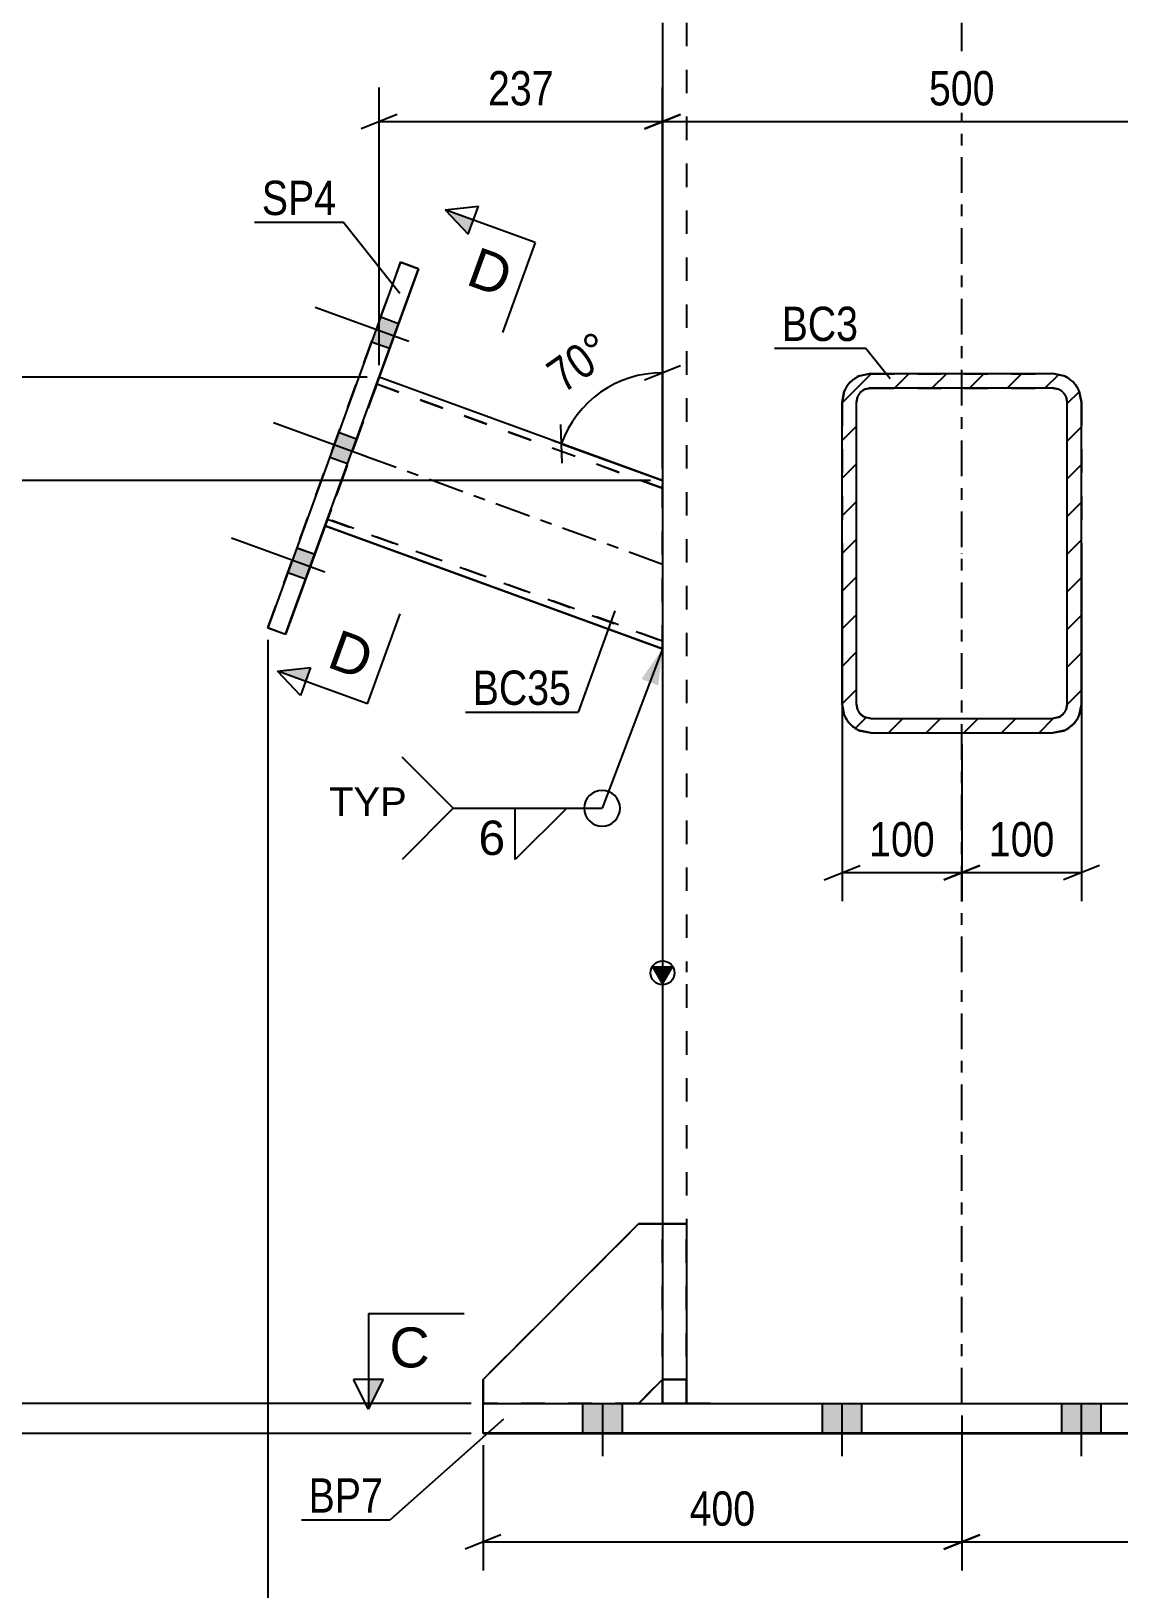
# Model space of a CAD drawing. Header units: millimetres. Extents: x 0 to 594, y 0 to 420.
# Drawn here: x 253 to 343.8, y 160.4 to 290.5 of the extents above; entities that cross this region are included whole.
import ezdxf

# ---------------------------------------------------------------- set-up
doc = ezdxf.new("R2010")
doc.units = ezdxf.units.MM
doc.linetypes.add('DXK_LINE_DOT2', pattern=[3.9198, 1.9599, -1.9599])
doc.linetypes.add('DXK_LINE_DOT3', pattern=[5.9187, 2.979, -0.9799, 0.9799, -0.9799])
doc.styles.add('Arial', font='ARIAL.TTF', dxfattribs={"height": 0.2})
doc.styles.add('Arial Narrow', font='ARIALN.TTF', dxfattribs={"height": 0.2})

# ---------------------------------------------------------------- blocks, each defined once
blk = doc.blocks.new('Part-681868662-1430 - 1250')
at = {"color": 2, "linetype": 'Continuous'}
for p, q in [((305.71, 190.9), (305.71, 190.9)), ((307.71, 190.9), (305.71, 190.9)), ((305.71, 190.9), (305.71, 175.9)), ((307.71, 190.9), (307.71, 190.9)), ((307.71, 190.9), (307.71, 175.9)), ((307.71, 177.9), (305.71, 177.9)), ((305.71, 175.9), (307.71, 175.9))]:
    blk.add_line(p, q, dxfattribs=at)
at = {"color": 7, "linetype": 'DXK_LINE_DOT2'}
for p, q in [((305.71, 190.9), (307.71, 190.9)), ((305.71, 177.9), (307.71, 177.9)), ((305.71, 177.9), (305.71, 175.9)), ((307.71, 177.9), (307.71, 175.9)), ((307.71, 175.9), (305.71, 175.9)), ((305.71, 175.9), (305.71, 175.9)), ((307.71, 175.9), (307.71, 175.9))]:
    blk.add_line(p, q, dxfattribs=at)
blk = doc.blocks.new('Part-681868662-1434 - 1250')
at = {"color": 7, "linetype": 'DXK_LINE_DOT2'}
for p, q in [((305.71, 175.88), (305.71, 190.89)), ((307.71, 190.89), (305.71, 190.89)), ((305.71, 190.89), (307.71, 190.89)), ((307.71, 175.88), (307.71, 190.89)), ((305.71, 177.89), (307.71, 177.89)), ((307.71, 177.88), (305.71, 177.88)), ((305.71, 175.89), (305.71, 175.88)), ((305.71, 175.89), (307.71, 175.89)), ((305.71, 175.88), (307.71, 175.88)), ((307.71, 175.89), (307.71, 175.88))]:
    blk.add_line(p, q, dxfattribs=at)
blk = doc.blocks.new('Part-681868662-1449 - 1250')
at = {"color": 2, "linetype": 'Continuous'}
for p, q in [((290.71, 173.38), (290.71, 175.9)), ((290.71, 175.9), (370.71, 175.9)), ((370.71, 173.38), (370.71, 175.9)), ((290.71, 173.4), (290.71, 173.38)), ((370.71, 173.4), (290.71, 173.4)), ((290.71, 173.38), (370.71, 173.38)), ((370.71, 173.4), (370.71, 173.38))]:
    blk.add_line(p, q, dxfattribs=at)
at = {"color": 7, "linetype": 'DXK_LINE_DOT2'}
blk.add_line((290.71, 175.88), (370.71, 175.88), dxfattribs=at)
blk = doc.blocks.new('Part-681868662-1346 - 1250')
at = {"color": 7, "linetype": 'DXK_LINE_DOT2'}
for p, q in [((323.11, 261.9), (322.19, 261.72)), ((323.11, 261.9), (338.31, 261.9)), ((323.11, 261.9), (323.11, 261.9)), ((338.31, 261.9), (338.31, 261.9)), ((339.23, 261.72), (338.31, 261.9)), ((320.89, 260.42), (320.71, 259.5)), ((322.65, 260.61), (323.11, 260.7)), ((323.11, 260.7), (323.11, 260.7)), ((323.11, 260.7), (338.31, 260.7)), ((338.31, 260.7), (338.31, 260.7)), ((338.31, 260.7), (338.77, 260.61)), ((340.71, 259.5), (340.53, 260.42)), ((320.71, 259.5), (320.71, 234.3)), ((321.91, 259.5), (322, 259.96)), ((321.91, 259.5), (321.91, 259.5)), ((321.91, 234.3), (321.91, 259.5)), ((322, 259.96), (322, 259.96)), ((339.42, 259.96), (339.42, 259.96)), ((339.42, 259.96), (339.51, 259.5)), ((339.51, 259.5), (339.51, 259.5)), ((339.51, 234.3), (339.51, 259.5)), ((340.71, 259.5), (340.71, 234.3)), ((320.71, 234.3), (320.89, 233.38)), ((321.91, 234.3), (321.91, 234.3)), ((322, 233.84), (321.91, 234.3)), ((339.51, 234.3), (339.42, 233.84)), ((339.51, 234.3), (339.51, 234.3)), ((340.53, 233.38), (340.71, 234.3)), ((320.89, 233.38), (320.89, 233.38)), ((323.11, 233.1), (322.65, 233.19)), ((323.11, 233.1), (323.11, 233.1)), ((323.11, 233.1), (338.31, 233.1)), ((338.77, 233.19), (338.31, 233.1)), ((338.31, 233.1), (338.31, 233.1)), ((340.53, 233.38), (340.53, 233.38)), ((322.19, 232.08), (323.11, 231.9)), ((323.11, 231.9), (338.31, 231.9)), ((323.11, 231.9), (323.11, 231.9)), ((338.31, 231.9), (339.23, 232.08)), ((338.31, 231.9), (338.31, 231.9))]:
    blk.add_line(p, q, dxfattribs=at)
at = {"color": 7, "linetype": 'DXK_LINE_DOT3'}
blk.add_line((330.71, 246.89), (330.71, 246.9), dxfattribs=at)
at = {"color": 7, "linetype": 'DXK_LINE_DOT2'}
for centre, radius, start, end in [((323.11, 259.5), 2.4, 112.5, 157.5), ((338.31, 259.5), 2.4, 22.5, 67.5), ((323.11, 259.5), 1.2, 112.5, 157.5), ((338.31, 259.5), 1.2, 22.5, 67.5), ((323.11, 234.3), 2.4, 202.5, 247.5), ((323.11, 234.3), 1.2, 202.5, 247.5), ((338.31, 234.3), 1.2, 292.5, 337.5), ((338.31, 234.3), 2.4, 292.5, 337.5)]:
    blk.add_arc(centre, radius, start, end, dxfattribs=at)
blk = doc.blocks.new('Part-681868662-1364 - 1250')
at = {"linetype": 'Continuous'}
h = blk.add_hatch(dxfattribs=at)
h.set_pattern_fill('', scale=0.7, style=0, pattern_type=0)
h.set_pattern_definition([(45, (320.71, 234.3124), (-1.57154, 1.57154), [])])
h.paths.add_polyline_path([(320.71, 259.51), (320.71, 234.31), (320.89, 233.39), (321.41, 232.62), (322.19, 232.1), (323.11, 231.91), (338.31, 231.91), (339.23, 232.1), (340.01, 232.62), (340.53, 233.39), (340.71, 234.31), (340.71, 259.51), (340.53, 260.43), (340.01, 261.21), (339.23, 261.73), (338.31, 261.91), (323.11, 261.91), (322.19, 261.73), (321.41, 261.21), (320.89, 260.43)])
h.paths.add_polyline_path([(322.26, 260.36), (322.65, 260.62), (323.11, 260.71), (338.31, 260.71), (338.77, 260.62), (339.16, 260.36), (339.42, 259.97), (339.51, 259.51), (339.51, 234.31), (339.42, 233.85), (339.16, 233.46), (338.77, 233.2), (338.31, 233.11), (323.11, 233.11), (322.65, 233.2), (322.26, 233.46), (322, 233.85), (321.91, 234.31), (321.91, 259.51), (322, 259.97)])
at = {"color": 7, "linetype": 'DXK_LINE_DOT2'}
for p, q in [((322.19, 261.73), (323.11, 261.91)), ((323.11, 261.91), (338.31, 261.91)), ((323.11, 261.91), (323.11, 261.91)), ((338.31, 261.91), (338.31, 261.91)), ((338.31, 261.91), (339.23, 261.73)), ((320.71, 259.51), (320.89, 260.43)), ((340.53, 260.43), (340.71, 259.51)), ((320.71, 259.51), (320.71, 234.31)), ((322, 259.97), (321.91, 259.51)), ((321.91, 259.51), (321.91, 259.51)), ((321.91, 234.31), (321.91, 259.51)), ((322, 259.97), (322, 259.97)), ((339.42, 259.97), (339.42, 259.97)), ((339.51, 259.51), (339.42, 259.97)), ((339.51, 259.51), (339.51, 259.51)), ((339.51, 234.31), (339.51, 259.51)), ((340.71, 259.51), (340.71, 234.31)), ((320.89, 233.39), (320.71, 234.31)), ((321.91, 234.31), (321.91, 234.31)), ((321.91, 234.31), (322, 233.85)), ((339.42, 233.85), (339.51, 234.31)), ((339.51, 234.31), (339.51, 234.31)), ((340.71, 234.31), (340.53, 233.39)), ((340.71, 234.31), (340.71, 234.31)), ((320.89, 233.39), (320.89, 233.39)), ((322.65, 233.2), (323.11, 233.11)), ((323.11, 233.11), (323.11, 233.11)), ((323.11, 233.11), (338.31, 233.11)), ((338.31, 233.11), (338.77, 233.2)), ((338.31, 233.11), (338.31, 233.11)), ((340.53, 233.39), (340.53, 233.39))]:
    blk.add_line(p, q, dxfattribs=at)
at = {"color": 2, "linetype": 'Continuous'}
for p, q in [((323.11, 261.91), (322.19, 261.73)), ((323.11, 261.91), (338.31, 261.91)), ((339.23, 261.73), (338.31, 261.91)), ((320.89, 260.43), (320.71, 259.51)), ((323.11, 260.71), (322.65, 260.62)), ((322.65, 260.62), (323.11, 260.71)), ((323.11, 260.71), (323.11, 260.71)), ((323.11, 260.71), (338.31, 260.71)), ((323.11, 260.71), (338.31, 260.71)), ((338.31, 260.71), (338.31, 260.71)), ((338.77, 260.62), (338.31, 260.71)), ((338.31, 260.71), (338.77, 260.62)), ((340.71, 259.51), (340.53, 260.43)), ((320.71, 234.31), (320.71, 259.51)), ((321.91, 259.51), (322, 259.97)), ((321.91, 234.31), (321.91, 259.51)), ((339.42, 259.97), (339.51, 259.51)), ((339.51, 234.31), (339.51, 259.51)), ((340.71, 234.31), (340.71, 259.51)), ((320.71, 234.31), (320.89, 233.39)), ((322, 233.85), (321.91, 234.31)), ((339.51, 234.31), (339.42, 233.85)), ((340.53, 233.39), (340.71, 234.31)), ((323.11, 233.11), (322.65, 233.2)), ((323.11, 233.11), (338.31, 233.11)), ((338.77, 233.2), (338.31, 233.11)), ((322.19, 232.1), (323.11, 231.91)), ((323.11, 231.91), (322.19, 232.09)), ((323.11, 231.91), (338.31, 231.91)), ((323.11, 231.91), (323.11, 231.91)), ((323.11, 231.91), (338.31, 231.91)), ((338.31, 231.91), (339.23, 232.1)), ((339.23, 232.09), (338.31, 231.91)), ((338.31, 231.91), (338.31, 231.91))]:
    blk.add_line(p, q, dxfattribs=at)
at = {"color": 7, "linetype": 'DXK_LINE_DOT3'}
blk.add_line((330.71, 246.91), (330.71, 246.91), dxfattribs=at)
at = {"color": 7, "linetype": 'DXK_LINE_DOT2'}
for centre, radius, start, end in [((323.11, 259.51), 2.4, 112.5, 157.5), ((338.31, 259.51), 2.4, 22.5, 67.5), ((323.11, 234.31), 1.2, 202.5, 247.5), ((338.31, 234.31), 1.2, 292.5, 337.5)]:
    blk.add_arc(centre, radius, start, end, dxfattribs=at)
at = {"color": 2, "linetype": 'Continuous'}
for centre, radius, start, end in [((323.11, 259.51), 2.4, 112.5, 157.5), ((338.31, 259.51), 2.4, 22.5, 67.5), ((323.11, 259.51), 1.2, 112.5, 157.5), ((323.11, 259.51), 1.2, 112.5, 157.5), ((338.31, 259.51), 1.2, 22.5, 67.5), ((338.31, 259.51), 1.2, 22.5, 67.5), ((323.11, 234.31), 2.4, 202.5, 247.5), ((323.11, 234.31), 2.4, 202.5, 247.5), ((323.11, 234.31), 1.2, 202.5, 247.5), ((338.31, 234.31), 1.2, 292.5, 337.5), ((338.31, 234.31), 2.4, 292.5, 337.5), ((338.31, 234.31), 2.4, 292.5, 337.5)]:
    blk.add_arc(centre, radius, start, end, dxfattribs=at)
blk = doc.blocks.new('Part-681868662-1389 - 1250')
at = {"color": 7, "linetype": 'DXK_LINE_DOT2'}
for p, q in [((281.91, 261.27), (282, 261.51)), ((281.91, 261.27), (282, 261.51)), ((282, 261.51), (282.03, 261.6)), ((282, 261.51), (282.03, 261.6)), ((282, 261.51), (282, 261.51)), ((305.71, 252.98), (282.03, 261.6)), ((282.03, 261.6), (282.03, 261.6)), ((281.81, 260.99), (277.77, 249.89)), ((281.78, 260.9), (277.77, 249.89)), ((281.77, 260.87), (277.78, 249.92)), ((281.77, 260.87), (277.85, 250.1)), ((281.77, 260.87), (281.81, 260.99)), ((281.81, 260.99), (281.77, 260.87)), ((281.78, 260.9), (281.91, 261.27)), ((281.81, 260.99), (281.91, 261.27)), ((281.83, 261.04), (281.81, 260.99)), ((281.81, 260.99), (281.83, 261.03)), ((281.83, 261.04), (305.71, 252.34)), ((281.83, 261.03), (281.83, 261.04)), ((305.71, 252.34), (281.83, 261.03)), ((281.91, 261.27), (281.91, 261.27)), ((305.71, 238.93), (305.71, 252.98)), ((277.77, 249.89), (277.64, 249.52)), ((277.64, 249.53), (277.77, 249.89)), ((277.74, 249.8), (277.72, 249.76)), ((277.72, 249.76), (277.74, 249.8)), ((277.78, 249.92), (277.74, 249.8)), ((277.74, 249.8), (277.78, 249.92)), ((277.78, 249.92), (277.85, 250.1)), ((277.55, 249.28), (277.52, 249.19)), ((277.52, 249.2), (277.55, 249.28)), ((277.52, 249.19), (277.52, 249.2)), ((277.55, 249.28), (277.64, 249.53)), ((277.64, 249.52), (277.55, 249.28)), ((277.72, 249.76), (305.71, 239.57)), ((305.71, 239.57), (277.72, 249.76)), ((277.72, 249.76), (277.72, 249.76))]:
    blk.add_line(p, q, dxfattribs=at)
at = {"color": 2, "linetype": 'Continuous'}
for p, q in [((305.71, 252.98), (282.03, 261.6)), ((277.52, 249.2), (305.71, 238.93)), ((305.71, 238.93), (277.52, 249.19))]:
    blk.add_line(p, q, dxfattribs=at)
at = {"color": 7, "linetype": 'DXK_LINE_DOT3'}
blk.add_line((305.71, 245.96), (279.78, 255.4), dxfattribs=at)
blk = doc.blocks.new('Part-681868662-1399 - 1250')
at = {"color": 2, "linetype": 'Continuous'}
for p, q in [((283.83, 271.22), (272.72, 240.68)), ((274.22, 240.13), (285.33, 270.67)), ((285.33, 270.66), (282.04, 261.6)), ((285.33, 270.67), (283.83, 271.22)), ((285.33, 270.67), (285.33, 270.66)), ((285.33, 270.66), (285.33, 270.66)), ((277.52, 249.19), (274.22, 240.12)), ((272.72, 240.68), (274.22, 240.13)), ((272.72, 240.68), (272.72, 240.67)), ((272.72, 240.67), (272.72, 240.68)), ((274.22, 240.12), (272.72, 240.67)), ((274.22, 240.13), (274.22, 240.12))]:
    blk.add_line(p, q, dxfattribs=at)
at = {"color": 7, "linetype": 'DXK_LINE_DOT2'}
for p, q in [((272.72, 240.68), (283.83, 271.21)), ((283.83, 271.22), (283.83, 271.21)), ((283.83, 271.21), (285.33, 270.66)), ((282.04, 261.6), (277.52, 249.19))]:
    blk.add_line(p, q, dxfattribs=at)
blk = doc.blocks.new('Part-681868662-1464 - 1250')
at = {"linetype": 'Continuous'}
blk.add_hatch(color=2, dxfattribs=at).paths.add_polyline_path([(305.71, 210.96), (304.91, 212.36), (306.51, 212.36)])
at = {"color": 2, "linetype": 'Continuous'}
for p, q in [((305.71, 291.21), (305.71, 211.9)), ((305.71, 210.96), (304.91, 212.36)), ((304.91, 212.36), (306.51, 212.36)), ((306.51, 212.36), (305.71, 210.96)), ((305.71, 210.9), (305.71, 190.9))]:
    blk.add_line(p, q, dxfattribs=at)
at = {"color": 7, "linetype": 'DXK_LINE_DOT2'}
for p, q in [((307.71, 291.21), (307.71, 211.9)), ((307.71, 210.9), (307.71, 175.89)), ((305.71, 190.9), (305.71, 175.89)), ((305.71, 175.89), (305.71, 175.9)), ((306.01, 175.9), (305.71, 175.9)), ((305.71, 175.89), (306.01, 175.89)), ((306.88, 175.9), (306.01, 175.9)), ((306.01, 175.89), (306.88, 175.89)), ((308.18, 175.9), (306.88, 175.9)), ((306.88, 175.89), (308.18, 175.89)), ((307.71, 175.89), (307.71, 175.9)), ((307.71, 175.9), (307.86, 175.9)), ((307.86, 175.89), (307.71, 175.89)), ((307.86, 175.9), (308.3, 175.9)), ((308.3, 175.89), (307.86, 175.89)), ((309.71, 175.9), (308.18, 175.9)), ((308.18, 175.89), (309.71, 175.89)), ((308.3, 175.9), (308.94, 175.9)), ((308.94, 175.89), (308.3, 175.89)), ((308.94, 175.9), (309.71, 175.9)), ((309.71, 175.89), (308.94, 175.89)), ((309.71, 175.9), (351.71, 175.9)), ((309.71, 175.9), (351.71, 175.9)), ((309.71, 175.89), (351.71, 175.89)), ((309.71, 175.89), (351.71, 175.89))]:
    blk.add_line(p, q, dxfattribs=at)
at = {"color": 7, "linetype": 'DXK_LINE_DOT3'}
for p, q in [((330.71, 211.9), (330.71, 291.21)), ((330.71, 175.89), (330.71, 210.9))]:
    blk.add_line(p, q, dxfattribs=at)
at = {"color": 2, "linetype": 'Continuous'}
blk.add_circle((305.71, 211.86), 1, dxfattribs=at)
blk = doc.blocks.new('Bolt-681868662-1400 - 1250')
at = {"linetype": 'Continuous'}
for points in [[(282.91, 263.99), (283.66, 266.06), (282.16, 266.61), (281.4, 264.54)], [(282.91, 263.99), (283.66, 266.06), (282.16, 266.61), (281.4, 264.54)], [(282.91, 264), (283.66, 266.06), (282.16, 266.61), (281.4, 264.54)], [(279.4, 254.36), (280.15, 256.43), (278.65, 256.98), (277.9, 254.91)], [(279.4, 254.36), (280.15, 256.43), (278.65, 256.98), (277.9, 254.91)], [(275.89, 244.73), (276.65, 246.8), (275.14, 247.35), (274.39, 245.28)], [(275.89, 244.73), (276.65, 246.8), (275.14, 247.35), (274.39, 245.28)], [(275.89, 244.73), (276.65, 246.8), (275.14, 247.34), (274.39, 245.28)]]:
    blk.add_hatch(color=1, dxfattribs=at).paths.add_polyline_path(points)
at = {"color": 1, "linetype": 'Continuous'}
for p, q in [((284.5, 264.58), (276.7, 267.42)), ((284.5, 264.58), (276.7, 267.42)), ((284.5, 264.59), (276.7, 267.42)), ((283.66, 266.06), (282.16, 266.61)), ((283.66, 266.06), (282.16, 266.61)), ((283.66, 266.06), (282.16, 266.61)), ((282.91, 263.99), (281.4, 264.54)), ((282.91, 263.99), (281.4, 264.54)), ((282.91, 264), (281.4, 264.54)), ((281, 254.95), (273.2, 257.79)), ((281, 254.95), (273.2, 257.79)), ((280.15, 256.43), (278.65, 256.98)), ((280.15, 256.43), (278.65, 256.98)), ((279.4, 254.36), (277.9, 254.91)), ((279.4, 254.36), (277.9, 254.91)), ((277.49, 245.32), (269.69, 248.16)), ((277.49, 245.32), (269.69, 248.16)), ((277.49, 245.32), (269.69, 248.16)), ((276.65, 246.8), (275.14, 247.35)), ((276.65, 246.8), (275.14, 247.35)), ((276.65, 246.8), (275.14, 247.34)), ((275.89, 244.73), (274.39, 245.28)), ((275.89, 244.73), (274.39, 245.28)), ((275.89, 244.73), (274.39, 245.28))]:
    blk.add_line(p, q, dxfattribs=at)
blk = doc.blocks.new('Part-681868662-1429 - 1250')
at = {"color": 2, "linetype": 'Continuous'}
for p, q in [((303.71, 190.9), (290.71, 177.9)), ((303.71, 190.9), (303.71, 190.9)), ((305.71, 190.9), (303.71, 190.9)), ((290.71, 177.9), (290.71, 177.9)), ((290.71, 177.9), (290.71, 175.9)), ((303.71, 175.9), (305.71, 177.9))]:
    blk.add_line(p, q, dxfattribs=at)
at = {"color": 7, "linetype": 'DXK_LINE_DOT2'}
for p, q in [((290.71, 177.9), (303.71, 190.9)), ((303.71, 190.9), (305.71, 190.9)), ((305.71, 190.9), (305.71, 177.9)), ((305.71, 177.9), (303.71, 175.9)), ((303.71, 175.9), (290.71, 175.9)), ((290.71, 175.9), (303.71, 175.9)), ((290.71, 175.9), (290.71, 175.9)), ((303.71, 175.9), (303.71, 175.9)), ((303.71, 175.9), (303.71, 175.9))]:
    blk.add_line(p, q, dxfattribs=at)
blk = doc.blocks.new('Part-681868662-1433 - 1250')
at = {"color": 7, "linetype": 'DXK_LINE_DOT2'}
for p, q in [((290.71, 177.89), (303.71, 190.89)), ((303.71, 190.89), (290.71, 177.89)), ((303.71, 190.89), (305.71, 190.89)), ((303.71, 190.89), (303.71, 190.89)), ((305.71, 190.89), (303.71, 190.89)), ((305.71, 190.89), (305.71, 177.89)), ((290.71, 175.89), (290.71, 177.89)), ((305.71, 177.89), (303.71, 175.89)), ((303.71, 175.89), (290.71, 175.89)), ((290.71, 175.89), (303.71, 175.89)), ((303.71, 175.89), (303.72, 175.9)), ((303.71, 175.89), (303.71, 175.89))]:
    blk.add_line(p, q, dxfattribs=at)
at = {"color": 2, "linetype": 'Continuous'}
blk.add_line((303.72, 175.9), (305.71, 177.89), dxfattribs=at)
blk = doc.blocks.new('Bolt-681868662-1487 - 1250')
at = {"linetype": 'Continuous'}
for points in [[(299.06, 173.4), (302.36, 173.4), (302.36, 175.9), (299.06, 175.9)], [(299.06, 173.39), (302.36, 173.39), (302.36, 175.89), (299.06, 175.89)], [(299.06, 173.39), (302.36, 173.39), (302.36, 175.89), (299.06, 175.89)], [(299.06, 173.39), (302.36, 173.39), (302.36, 175.89), (299.06, 175.89)], [(319.06, 173.4), (322.36, 173.4), (322.36, 175.9), (319.06, 175.9)], [(319.06, 173.39), (322.36, 173.39), (322.36, 175.89), (319.06, 175.89)], [(339.06, 173.4), (342.36, 173.4), (342.36, 175.9), (339.06, 175.9)], [(339.06, 173.39), (342.36, 173.39), (342.36, 175.89), (339.06, 175.89)], [(359.06, 173.4), (362.36, 173.4), (362.36, 175.9), (359.06, 175.9)], [(359.06, 173.39), (362.36, 173.39), (362.36, 175.89), (359.06, 175.89)], [(359.06, 173.39), (362.36, 173.39), (362.36, 175.89), (359.06, 175.89)], [(359.06, 173.39), (362.36, 173.39), (362.36, 175.89), (359.06, 175.89)]]:
    blk.add_hatch(color=1, dxfattribs=at).paths.add_polyline_path(points)
at = {"color": 1, "linetype": 'Continuous'}
for p, q in [((299.06, 173.4), (299.06, 175.9)), ((299.06, 173.39), (299.06, 175.89)), ((299.06, 173.39), (299.06, 175.89)), ((299.06, 173.39), (299.06, 175.89)), ((300.71, 171.5), (300.71, 175.9)), ((300.71, 171.49), (300.71, 175.89)), ((300.71, 171.49), (300.71, 175.89)), ((300.71, 171.49), (300.71, 175.89)), ((302.36, 173.4), (302.36, 175.9)), ((302.36, 173.39), (302.36, 175.89)), ((302.36, 173.39), (302.36, 175.89)), ((302.36, 173.39), (302.36, 175.89)), ((319.06, 173.4), (319.06, 175.9)), ((319.06, 173.39), (319.06, 175.89)), ((320.71, 171.5), (320.71, 175.9)), ((320.71, 171.49), (320.71, 175.89)), ((322.36, 173.4), (322.36, 175.9)), ((322.36, 173.39), (322.36, 175.89)), ((339.06, 173.4), (339.06, 175.9)), ((339.06, 173.39), (339.06, 175.89)), ((340.71, 171.5), (340.71, 175.9)), ((340.71, 171.49), (340.71, 175.89)), ((342.36, 173.4), (342.36, 175.9)), ((342.36, 173.39), (342.36, 175.89)), ((359.06, 173.4), (359.06, 175.9)), ((359.06, 173.39), (359.06, 175.89)), ((359.06, 173.39), (359.06, 175.89)), ((359.06, 173.39), (359.06, 175.89)), ((360.71, 171.5), (360.71, 175.9)), ((360.71, 171.49), (360.71, 175.89)), ((360.71, 171.49), (360.71, 175.89)), ((360.71, 171.49), (360.71, 175.89)), ((362.36, 173.4), (362.36, 175.9)), ((362.36, 173.39), (362.36, 175.89)), ((362.36, 173.39), (362.36, 175.89)), ((362.36, 173.39), (362.36, 175.89))]:
    blk.add_line(p, q, dxfattribs=at)
blk = doc.blocks.new('AngleDimension-681868662-1529 - 1250')
at = {"color": 7, "linetype": 'Continuous'}
for p, q in [((304.21, 261.38), (307.21, 262.58)), ((305.71, 253.98), (305.71, 261.98)), ((305.71, 261.98), (305.71, 252.98)), ((297.19, 257.65), (297.3, 254.42)), ((297.24, 256.03), (305.71, 252.98))]:
    blk.add_line(p, q, dxfattribs=at)
blk.add_arc((305.71, 252.98), 9, 90, 160.171, dxfattribs=at)
at = {"color": 0}
blk.add_wipeout([(302.56, 263.09), (300.14, 266.52), (294.86, 262.81), (297.27, 259.38)], dxfattribs=at)
at = {"color": 3, "style": 'Arial Narrow'}
blk.add_text('70°', height=2.863, rotation=35.0879, dxfattribs=at).set_placement((297.42, 260.21))
blk = doc.blocks.new('StraightDimension-681868662-10422 - 1250')
at = {"color": 7, "linetype": 'Continuous'}
blk.add_line((289.71, 175.89), (230.44, 175.89), dxfattribs=at)
blk = doc.blocks.new('StraightDimension-681868662-1615 - 1250')
at = {"color": 7, "linetype": 'Continuous'}
for p, q in [((272.72, 239.67), (272.72, 151.54)), ((388.7, 239.67), (388.7, 151.54)), ((274.22, 154.54), (271.22, 153.34)), ((272.72, 153.94), (388.7, 153.94)), ((387.2, 153.34), (390.2, 154.54))]:
    blk.add_line(p, q, dxfattribs=at)
at = {"color": 0}
blk.add_wipeout([(334.97, 154.69), (334.97, 158.89), (326.45, 158.89), (326.45, 154.69)], dxfattribs=at)
at = {"color": 3, "style": 'Arial Narrow'}
blk.add_text('1160', height=2.863, dxfattribs=at).set_placement((327.05, 155.29))
blk = doc.blocks.new('StraightDimension-681868662-1709 - 1250')
at = {"color": 7, "linetype": 'Continuous'}
for p, q in [((340.71, 245.89), (340.71, 217.83)), ((330.71, 230.92), (330.71, 217.83)), ((329.21, 219.63), (332.21, 220.83)), ((330.71, 220.23), (340.71, 220.23)), ((342.21, 220.83), (339.21, 219.63))]:
    blk.add_line(p, q, dxfattribs=at)
at = {"color": 0}
blk.add_wipeout([(339.05, 220.98), (339.05, 225.18), (332.37, 225.18), (332.37, 220.98)], dxfattribs=at)
at = {"color": 3, "style": 'Arial Narrow'}
blk.add_text('100', height=2.863, dxfattribs=at).set_placement((332.97, 221.58))
blk = doc.blocks.new('StraightDimension-681868662-1718 - 1250')
at = {"color": 7, "linetype": 'Continuous'}
for p, q in [((320.71, 245.89), (320.71, 217.83)), ((330.71, 230.92), (330.71, 217.83)), ((319.21, 219.63), (322.21, 220.83)), ((320.71, 220.23), (330.71, 220.23)), ((332.21, 220.83), (329.21, 219.63))]:
    blk.add_line(p, q, dxfattribs=at)
at = {"color": 0}
blk.add_wipeout([(329.05, 220.98), (329.05, 225.18), (322.37, 225.18), (322.37, 220.98)], dxfattribs=at)
at = {"color": 3, "style": 'Arial Narrow'}
blk.add_text('100', height=2.863, dxfattribs=at).set_placement((322.97, 221.58))
blk = doc.blocks.new('StraightDimension-681868662-1738 - 1250')
at = {"color": 7, "linetype": 'Continuous'}
for p, q in [((305.71, 253.98), (305.71, 285.81)), ((355.71, 253.98), (355.71, 285.81)), ((307.21, 283.56), (304.21, 282.36)), ((305.71, 282.96), (355.71, 282.96)), ((354.21, 282.36), (357.21, 283.56))]:
    blk.add_line(p, q, dxfattribs=at)
at = {"color": 0}
blk.add_wipeout([(334.05, 283.71), (334.05, 287.91), (327.37, 287.91), (327.37, 283.71)], dxfattribs=at)
at = {"color": 3, "style": 'Arial Narrow'}
blk.add_text('500', height=2.863, dxfattribs=at).set_placement((327.97, 284.31))
blk = doc.blocks.new('StraightDimension-681868662-1750 - 1250')
at = {"color": 7, "linetype": 'Continuous'}
for p, q in [((282.03, 262.6), (282.03, 285.81)), ((305.71, 253.98), (305.71, 285.81)), ((283.53, 283.56), (280.53, 282.36)), ((282.03, 282.96), (305.71, 282.96)), ((304.21, 282.36), (307.21, 283.56))]:
    blk.add_line(p, q, dxfattribs=at)
at = {"color": 0}
blk.add_wipeout([(297.21, 283.71), (297.21, 287.91), (290.53, 287.91), (290.53, 283.71)], dxfattribs=at)
at = {"color": 3, "style": 'Arial Narrow'}
blk.add_text('237', height=2.863, dxfattribs=at).set_placement((291.13, 284.31))
blk = doc.blocks.new('StraightDimension-681868662-10423 - 1250')
at = {"color": 7, "linetype": 'Continuous'}
for p, q in [((232.69, 177.39), (233.89, 174.39)), ((289.71, 175.89), (230.44, 175.89)), ((233.29, 173.38), (233.29, 175.89)), ((233.89, 171.88), (232.69, 174.88)), ((289.71, 173.38), (230.44, 173.38)), ((233.29, 173.38), (233.29, 167.48)), ((233.29, 173.38), (233.29, 167.48))]:
    blk.add_line(p, q, dxfattribs=at)
at = {"color": 0}
blk.add_wipeout([(232.54, 172.86), (228.34, 172.86), (228.34, 168), (232.54, 168)], dxfattribs=at)
at = {"color": 3, "style": 'Arial Narrow'}
blk.add_text('25', height=2.863, rotation=90.0002, dxfattribs=at).set_placement((231.94, 168.6))
blk = doc.blocks.new('StraightDimension-681868662-10608 - 1250')
at = {"color": 7, "linetype": 'Continuous'}
for p, q in [((251.17, 345.94), (249.97, 348.94)), ((304.71, 347.44), (237.45, 347.44)), ((250.57, 261.6), (250.57, 347.44)), ((249.97, 263.1), (251.17, 260.1)), ((281.03, 261.6), (241.95, 261.6))]:
    blk.add_line(p, q, dxfattribs=at)
at = {"color": 0}
blk.add_wipeout([(249.82, 308.77), (245.62, 308.77), (245.62, 300.26), (249.82, 300.26)], dxfattribs=at)
at = {"color": 3, "style": 'Arial Narrow'}
blk.add_text('3245', height=2.863, rotation=90.0002, dxfattribs=at).set_placement((249.22, 300.86))
at = {"color": 0, "linetype": 'Continuous'}
blk.add_wipeout([(245.37, 348.04), (245.37, 352.24), (236.85, 352.24), (236.85, 348.04)], dxfattribs=at)
at = {"color": 3, "linetype": 'Continuous', "style": 'Arial Narrow'}
blk.add_text('8084', height=2.863, dxfattribs=at).set_placement((237.45, 348.64))
blk = doc.blocks.new('StraightDimension-681868662-10609 - 1250')
at = {"color": 7, "linetype": 'Continuous'}
for p, q in [((249.97, 263.1), (251.17, 260.1)), ((281.03, 261.6), (241.95, 261.6)), ((250.57, 252.98), (250.57, 261.6)), ((251.17, 251.48), (249.97, 254.48)), ((304.71, 252.98), (237.45, 252.98))]:
    blk.add_line(p, q, dxfattribs=at)
at = {"color": 0, "linetype": 'Continuous'}
blk.add_wipeout([(249.87, 262.2), (249.87, 266.4), (241.35, 266.4), (241.35, 262.2)], dxfattribs=at)
at = {"color": 0}
blk.add_wipeout([(249.82, 259.72), (245.62, 259.72), (245.62, 254.86), (249.82, 254.86)], dxfattribs=at)
at = {"color": 3, "linetype": 'Continuous', "style": 'Arial Narrow'}
blk.add_text('4839', height=2.863, dxfattribs=at).set_placement((241.95, 262.8))
at = {"color": 3, "style": 'Arial Narrow'}
blk.add_text('86', height=2.863, rotation=90.0002, dxfattribs=at).set_placement((249.22, 255.46))
blk = doc.blocks.new('StraightDimension-681868662-10610 - 1250')
at = {"color": 7, "linetype": 'Continuous'}
for p, q in [((251.17, 251.48), (249.97, 254.48)), ((304.71, 252.98), (237.45, 252.98)), ((250.57, 175.89), (250.57, 252.98)), ((249.97, 177.39), (251.17, 174.39)), ((289.71, 175.89), (247.44, 175.89))]:
    blk.add_line(p, q, dxfattribs=at)
at = {"color": 0}
blk.add_wipeout([(249.82, 218.69), (245.62, 218.69), (245.62, 210.18), (249.82, 210.18)], dxfattribs=at)
at = {"color": 3, "style": 'Arial Narrow'}
blk.add_text('4753', height=2.863, rotation=90.0002, dxfattribs=at).set_placement((249.22, 210.78))
at = {"color": 0, "linetype": 'Continuous'}
for points in [[(245.37, 253.58), (245.37, 257.78), (236.85, 257.78), (236.85, 253.58)], [(249.87, 176.49), (249.87, 180.69), (246.84, 180.69), (246.84, 176.49)]]:
    blk.add_wipeout(points, dxfattribs=at)
at = {"color": 3, "linetype": 'Continuous', "style": 'Arial Narrow'}
for s, height, p in [('4753', 2.863, (237.45, 254.18)), ('0', 2.86, (247.44, 177.09))]:
    blk.add_text(s, height=height, dxfattribs=at).set_placement(p)
blk = doc.blocks.new('StraightDimension-681868662-13020 - 1250')
at = {"color": 7, "linetype": 'Continuous'}
for p, q in [((330.71, 174.89), (330.71, 161.93)), ((370.71, 172.38), (370.71, 161.93)), ((332.21, 164.93), (329.21, 163.73)), ((330.71, 164.33), (370.71, 164.33)), ((369.21, 163.73), (372.21, 164.93))]:
    blk.add_line(p, q, dxfattribs=at)
at = {"color": 0}
blk.add_wipeout([(354.05, 165.08), (354.05, 169.28), (347.37, 169.28), (347.37, 165.08)], dxfattribs=at)
at = {"color": 3, "style": 'Arial Narrow'}
blk.add_text('400', height=2.863, dxfattribs=at).set_placement((347.97, 165.68))
blk = doc.blocks.new('StraightDimension-681868662-13021 - 1250')
at = {"color": 7, "linetype": 'Continuous'}
for p, q in [((330.71, 174.89), (330.71, 161.93)), ((290.71, 172.4), (290.71, 161.93)), ((292.21, 164.93), (289.21, 163.73)), ((290.71, 164.33), (330.71, 164.33)), ((329.21, 163.73), (332.21, 164.93))]:
    blk.add_line(p, q, dxfattribs=at)
at = {"color": 0}
blk.add_wipeout([(314.05, 165.08), (314.05, 169.28), (307.37, 169.28), (307.37, 165.08)], dxfattribs=at)
at = {"color": 3, "style": 'Arial Narrow'}
blk.add_text('400', height=2.863, dxfattribs=at).set_placement((307.97, 165.68))
blk = doc.blocks.new('SectionMark-681868662-1821 - 1250')
at = {"linetype": 'Continuous'}
for points in [[(289.89, 274.72), (289.46, 273.55), (287.54, 275.58)], [(276.31, 237.37), (275.88, 236.19), (273.53, 237.05)]]:
    blk.add_hatch(color=6, dxfattribs=at).paths.add_polyline_path(points)
at = {"color": 6, "linetype": 'Continuous'}
for p, q in [((287.54, 275.58), (290.32, 275.9)), ((289.46, 273.55), (290.32, 275.9)), ((287.54, 275.58), (289.46, 273.55)), ((273.53, 237.05), (276.31, 237.37)), ((275.45, 235.02), (273.53, 237.05)), ((276.31, 237.37), (275.45, 235.02))]:
    blk.add_line(p, q, dxfattribs=at)
at = {"color": 0, "linetype": 'Continuous'}
for points in [[(292.33, 268.25), (293.52, 271.54), (290.35, 272.69), (289.16, 269.4)], [(280.71, 236.3), (281.9, 239.59), (278.74, 240.74), (277.54, 237.45)]]:
    blk.add_wipeout(points, dxfattribs=at)
at = {"color": 6, "linetype": 'Continuous'}
for p, q in [((295.06, 272.85), (287.54, 275.58)), ((295.06, 272.85), (292.33, 265.33)), ((281.05, 234.32), (283.78, 241.83)), ((281.05, 234.32), (273.53, 237.05))]:
    blk.add_line(p, q, dxfattribs=at)
at = {"color": 3, "linetype": 'Continuous', "style": 'Arial'}
for p in [(289.16, 269.4), (277.54, 237.45)]:
    blk.add_text('D', height=3.34, rotation=-19.979, dxfattribs=at).set_placement(p)
blk = doc.blocks.new('Mark-681868662-1445 - 1250')
at = {"color": 0}
blk.add_wipeout([(282.35, 166.77), (282.35, 169.77), (276.14, 169.77), (276.14, 166.77)], dxfattribs=at)
blk.add_wipeout([(282.35, 166.77), (282.35, 169.77), (276.14, 169.77), (276.14, 166.77)], dxfattribs=at)
at = {"color": 30, "linetype": 'Continuous'}
for p in [(292.43, 174.58), (275.54, 166.17)]:
    blk.add_line(p, (282.95, 166.17), dxfattribs=at)
at = {"color": 3, "style": 'Arial Narrow'}
blk.add_text('BP7', height=2.863, dxfattribs=at).set_placement((276.14, 166.77))
blk = doc.blocks.new('Mark-681868662-1385 - 1250')
at = {"color": 0}
blk.add_wipeout([(298.07, 234.24), (298.07, 237.24), (289.85, 237.24), (289.85, 234.24)], dxfattribs=at)
blk.add_wipeout([(298.07, 234.24), (298.07, 237.24), (289.85, 237.24), (289.85, 234.24)], dxfattribs=at)
at = {"color": 30, "linetype": 'Continuous'}
for p in [(301.72, 242.08), (289.25, 233.64)]:
    blk.add_line(p, (298.67, 233.64), dxfattribs=at)
at = {"color": 3, "style": 'Arial Narrow'}
blk.add_text('BC35', height=2.863, dxfattribs=at).set_placement((289.85, 234.24))
blk = doc.blocks.new('Mark-681868662-1360 - 1250')
at = {"color": 0}
blk.add_wipeout([(322.06, 264.63), (322.06, 267.63), (315.66, 267.63), (315.66, 264.63)], dxfattribs=at)
blk.add_wipeout([(322.06, 264.63), (322.06, 267.63), (315.66, 267.63), (315.66, 264.63)], dxfattribs=at)
at = {"color": 30, "linetype": 'Continuous'}
for p in [(315.06, 264.03), (324.72, 261.48)]:
    blk.add_line(p, (322.66, 264.03), dxfattribs=at)
at = {"color": 3, "style": 'Arial Narrow'}
blk.add_text('BC3', height=2.863, dxfattribs=at).set_placement((315.66, 264.63))
blk = doc.blocks.new('Mark-681868662-1395 - 1250')
at = {"color": 0}
blk.add_wipeout([(278.44, 275.15), (278.44, 278.15), (272.23, 278.15), (272.23, 275.15)], dxfattribs=at)
blk.add_wipeout([(278.44, 275.15), (278.44, 278.15), (272.23, 278.15), (272.23, 275.15)], dxfattribs=at)
at = {"color": 30, "linetype": 'Continuous'}
for p in [(271.63, 274.55), (283.75, 268.59)]:
    blk.add_line(p, (279.04, 274.55), dxfattribs=at)
at = {"color": 3, "style": 'Arial Narrow'}
blk.add_text('SP4', height=2.863, dxfattribs=at).set_placement((272.23, 275.15))
blk = doc.blocks.new('WeldMark-681868662-7884 - 1250')
at = {"linetype": 'Continuous'}
blk.add_hatch(color=30, dxfattribs=at).paths.add_polyline_path([(303.95, 236.4), (305.71, 238.93), (305.35, 235.86)])
at = {"color": 30, "linetype": 'Continuous'}
for p in [(305.71, 238.93), (288.23, 225.6)]:
    blk.add_line(p, (300.66, 225.6), dxfattribs=at)
at = {"color": 3, "linetype": 'Continuous'}
for p, q in [((288.23, 225.6), (283.95, 229.88)), ((288.23, 225.6), (283.95, 221.31)), ((293.41, 225.6), (297.7, 225.6)), ((297.7, 225.6), (293.41, 221.31)), ((293.41, 221.31), (293.41, 225.6))]:
    blk.add_line(p, q, dxfattribs=at)
for start, end in [(90, 270), (270, 90)]:
    blk.add_arc((300.66, 225.6), 1.5, start, end, dxfattribs=at)
at = {"color": 0}
blk.add_wipeout([(292.76, 221.5), (292.76, 224.9), (290.13, 224.9), (290.13, 221.5)], dxfattribs=at)
at = {"color": 3, "style": 'Arial'}
blk.add_text('6', height=2.87, dxfattribs=at).set_placement((290.33, 221.7))
at = {"color": 0, "linetype": 'Continuous'}
blk.add_wipeout([(284.33, 224.95), (284.33, 227.45), (277.85, 227.45), (277.85, 224.95)], dxfattribs=at)
blk.add_wipeout([(284.33, 224.95), (284.33, 227.45), (277.85, 227.45), (277.85, 224.95)], dxfattribs=at)
at = {"color": 3, "linetype": 'Continuous', "style": 'Arial'}
blk.add_text('TYP', height=2.388, dxfattribs=at).set_placement((277.85, 224.95))
blk = doc.blocks.new('SectionMark-681868662-1827 - 1250')
at = {"linetype": 'Continuous'}
for points in [[(281.14, 177.9), (282.39, 177.9), (281.14, 175.4)], [(379.35, 177.9), (380.6, 177.9), (380.6, 175.4)]]:
    blk.add_hatch(color=6, dxfattribs=at).paths.add_polyline_path(points)
at = {"color": 6, "linetype": 'Continuous'}
for p, q in [((281.14, 183.4), (289.14, 183.4)), ((281.14, 183.4), (281.14, 175.4)), ((380.6, 183.4), (372.6, 183.4)), ((380.6, 183.4), (380.6, 175.4)), ((281.14, 175.4), (279.89, 177.9)), ((282.39, 177.9), (279.89, 177.9)), ((281.14, 175.4), (282.39, 177.9)), ((379.35, 177.9), (381.85, 177.9)), ((380.6, 175.4), (379.35, 177.9)), ((381.85, 177.9), (380.6, 175.4))]:
    blk.add_line(p, q, dxfattribs=at)
at = {"color": 0, "linetype": 'Continuous'}
for points in [[(286.26, 178.9), (286.26, 182.4), (282.89, 182.4), (282.89, 178.9)], [(378.85, 178.9), (378.85, 182.4), (375.48, 182.4), (375.48, 178.9)]]:
    blk.add_wipeout(points, dxfattribs=at)
at = {"color": 3, "linetype": 'Continuous', "style": 'Arial'}
for p in [(282.89, 178.9), (375.48, 178.9)]:
    blk.add_text('C', height=3.34, dxfattribs=at).set_placement(p)

msp = doc.modelspace()

# ---------------------------------------------------------------- block references
for name in ['Part-681868662-1464 - 1250', 'Part-681868662-1399 - 1250', 'Bolt-681868662-1400 - 1250', 'Part-681868662-1389 - 1250', 'Part-681868662-1364 - 1250', 'Part-681868662-1346 - 1250', 'Part-681868662-1429 - 1250', 'Part-681868662-1433 - 1250', 'Part-681868662-1430 - 1250', 'Part-681868662-1434 - 1250', 'Part-681868662-1449 - 1250', 'Bolt-681868662-1487 - 1250']:
    msp.add_blockref(name, (0, 0))

# ---------------------------------------------------------------- next in the draw order: block references
msp.add_blockref('AngleDimension-681868662-1529 - 1250', (0, 0))

# ---------------------------------------------------------------- next in the draw order: block references
msp.add_blockref('StraightDimension-681868662-10422 - 1250', (0, 0))

# ---------------------------------------------------------------- next in the draw order: block references
for name in ['StraightDimension-681868662-1738 - 1250', 'StraightDimension-681868662-1615 - 1250']:
    msp.add_blockref(name, (0, 0))

# ---------------------------------------------------------------- next in the draw order: block references
for name in ['StraightDimension-681868662-1750 - 1250', 'Mark-681868662-1360 - 1250', 'StraightDimension-681868662-1709 - 1250', 'StraightDimension-681868662-10423 - 1250', 'StraightDimension-681868662-13020 - 1250']:
    msp.add_blockref(name, (0, 0))

# ---------------------------------------------------------------- next in the draw order: block references
for name in ['StraightDimension-681868662-10608 - 1250', 'StraightDimension-681868662-1718 - 1250']:
    msp.add_blockref(name, (0, 0))

# ---------------------------------------------------------------- next in the draw order: block references
msp.add_blockref('StraightDimension-681868662-10609 - 1250', (0, 0))

# ---------------------------------------------------------------- next in the draw order: block references
msp.add_blockref('StraightDimension-681868662-10610 - 1250', (0, 0))

# ---------------------------------------------------------------- next in the draw order: block references
for name in ['SectionMark-681868662-1821 - 1250', 'StraightDimension-681868662-13021 - 1250']:
    msp.add_blockref(name, (0, 0))

# ---------------------------------------------------------------- next in the draw order: block references
for name in ['Mark-681868662-1395 - 1250', 'Mark-681868662-1385 - 1250', 'SectionMark-681868662-1827 - 1250', 'Mark-681868662-1445 - 1250']:
    msp.add_blockref(name, (0, 0))

# ---------------------------------------------------------------- next in the draw order: block references
msp.add_blockref('WeldMark-681868662-7884 - 1250', (0, 0))

doc.saveas('drawing.dxf')
